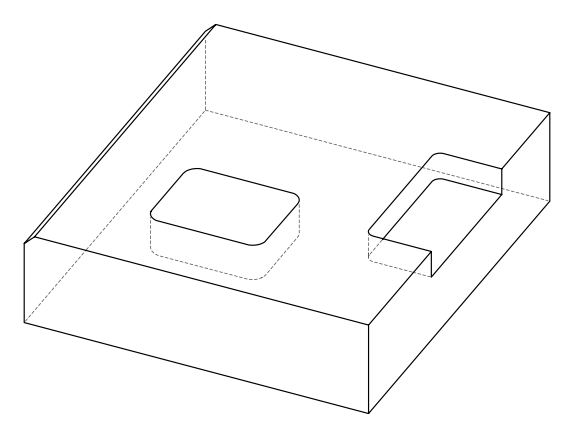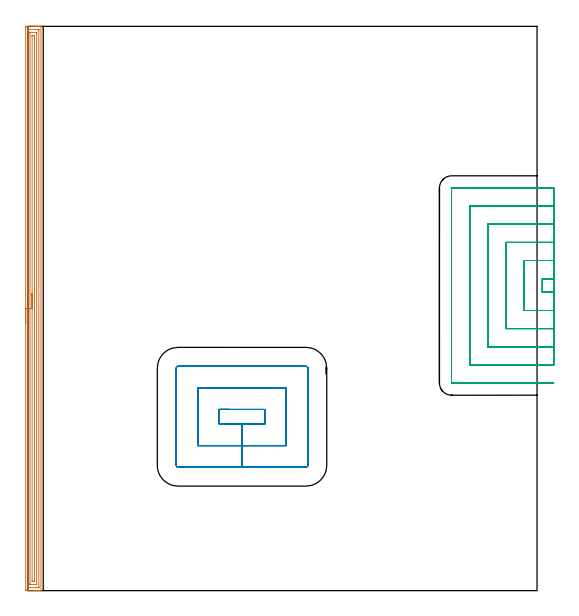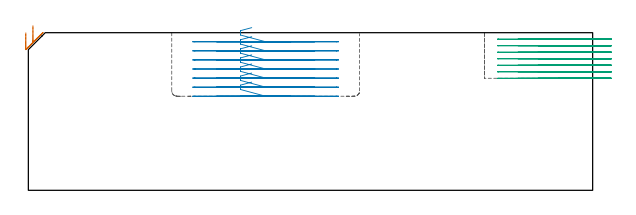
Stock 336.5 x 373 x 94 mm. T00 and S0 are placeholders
(PLAN: 3 operations, 2 tool changes, 43.9 min)
(1 AREA_MILL | FG_CHAMFER_SURFACE | UGT0205_001 | 12.16 min | 19023 mm3)
(2 MILL_RECTANGULAR_POCKET | POCKET_RECTANGULAR_STRAIGHT | NXT0201_007 | Follow Part, ap 6.25, ae 75% | 9.44 min | 382207 mm3)
(3 MILL_SLOT | SLOT_PARTIAL_RECTANGULAR | NXT0201_012 | Follow Part, ap 4, ae 75% | 22.31 min | 253642 mm3)
(TOOL UGT0205_001 | Chamfer Mill 20 x 3 x 45 deg. | D20 FL50 Z2)
(TOOL NXT0201_007 | ENDMILL 25mm [R216.25-25050GCK54P 1620] | D25 R3 FL54 Z5)
(TOOL NXT0201_012 | ENDMILL 16mm [2P460-1600-NA 1630] | D16 FL38 Z6)
(OP 1 AREA_MILL)
G17 G21 G94 G90
T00 M6
G54
G17 G0 G90 X-1.5 Y176.5 S1061 M3
G43 Z104. H0
Z93.9
G94 G1 Y176.538 Z93.028 F250.
Y176.652 Z92.164
Y176.841 Z91.312
Y177.103 Z90.48
Y177.437 Z89.674
Y177.84 Z88.9
Y178.309 Z88.164
Y178.84 Z87.472
Y179.429 Z86.829
Y180.072 Z86.24
Y180.764 Z85.708
Y181.5 Z85.24
Y182.274 Z84.837
Y183.08 Z84.503
Y183.912 Z84.241
Y184.764 Z84.052
Y185.628 Z83.938
Y186.5 Z83.9
Y372.078
X-1.499 Y372.378 Z83.901
X-1.494 Y372.965 Z83.904
X-1.492 Y372.993 Z83.906
X-0.908 Y373. Z84.49
X5.333 Z90.728
X6.767 Z92.163
X7.116 Z92.511
X7.815 Z93.215
X8.135 Z93.535
X8.543 Y372.998 Z93.934
X8.6 Y372.996 Z93.99
Y372.995 Z93.991
Y372.825 Z94.
Y0.175
X8.597 Y0.01 Z93.988
X8.545 Y0.007 Z93.936
X8.135 Y0. Z93.535
X7.816 Z93.215
X7.116 Z92.511
X5.875 Z91.272
X5.333 Z90.728
X4.712 Z90.108
X-0.908 Y0.001 Z84.49
X-1.152 Y0.003 Z84.246
X-1.492 Y0.007 Z83.906
X-1.494 Y0.035 Z83.904
X-1.499 Y0.622 Z83.901
X-1.5 Y1.216 Z83.9
Y186.5
X-0.086 Z85.314
X-0.085 Y370.73 Z85.315
X-0.082 Y370.87 Z85.318
X-0.079 Y370.962 Z85.321
X-0.074 Y370.992 Z85.326
X-0.066 Y370.993 Z85.334
X-0.016 Y370.996 Z85.384
X0.467 Y371. Z85.867
X6.225 Z91.625
X6.709 Y370.998 Z92.109
X7.116 Y370.992 Z92.516
X7.168 Y370.99 Z92.568
X7.179 Y370.799 Z92.579
X7.184 Y370.66 Z92.584
X7.185 Y370.591 Z92.585
Y2.27
X7.182 Y2.13 Z92.582
X7.179 Y2.039 Z92.579
X7.174 Y2.008 Z92.574
X7.166 Y2.007 Z92.566
X7.116 Y2.004 Z92.516
X6.633 Y2. Z92.033
X0.875 Z86.275
X0.391 Y2.001 Z85.791
X-0.016 Y2.008 Z85.384
X-0.068 Y2.01 Z85.332
X-0.079 Y2.2 Z85.321
X-0.084 Y2.34 Z85.316
X-0.085 Y2.409 Z85.315
X-0.086 Y186.5 Z85.314
X1.328 Z86.728
X1.329 Y368.803 Z86.729
X1.33 Y368.913 Z86.73
X1.332 Y368.967 Z86.732
X1.334 Y368.986 Z86.734
X1.375 Y368.99 Z86.775
X1.572 Y368.999 Z86.972
X5.333 Y369. Z90.733
X5.529 Y368.998 Z90.929
X5.66 Y368.995 Z91.06
X5.759 Y368.99 Z91.159
X5.765 Y368.948 Z91.165
X5.767 Y368.803 Z91.167
X5.771 Y368.364 Z91.171
Y4.197
X5.77 Y4.087 Z91.17
X5.767 Y4.033 Z91.167
X5.765 Y4.014 Z91.165
X5.725 Y4.01 Z91.125
X5.528 Y4.001 Z90.928
X1.767 Y4. Z87.167
X1.571 Y4.002 Z86.971
X1.44 Y4.005 Z86.84
X1.341 Y4.01 Z86.741
X1.335 Y4.052 Z86.735
X1.332 Y4.197 Z86.732
X1.329 Y4.636 Z86.729
X1.328 Y186.5 Z86.728
X2.743 Z88.143
Y366.122
X2.747 Y366.927 Z88.147
X2.749 Y366.978 Z88.149
X2.785 Y366.99 Z88.185
X2.893 Y366.994 Z88.293
X3.112 Y366.998 Z88.512
X3.55 Y367. Z88.95
X3.994 Y366.998 Z89.394
X4.209 Y366.995 Z89.609
X4.315 Y366.99 Z89.715
X4.351 Y366.98 Z89.751
X4.357 Y366.122 Z89.757
Y6.878
X4.353 Y6.073 Z89.753
X4.351 Y6.023 Z89.751
X4.315 Y6.01 Z89.715
X4.207 Y6.006 Z89.607
X3.988 Y6.002 Z89.388
X3.55 Y6. Z88.95
X3.106 Y6.002 Z88.506
X2.891 Y6.005 Z88.291
X2.785 Y6.01 Z88.185
X2.749 Y6.02 Z88.149
X2.743 Y6.878 Z88.143
Y186.5
Y187.372 Z88.181
Y188.237 Z88.295
Y189.088 Z88.483
Y189.92 Z88.746
Y190.726 Z89.08
Y191.5 Z89.482
Y192.236 Z89.951
Y192.928 Z90.482
Y193.571 Z91.072
Y194.16 Z91.715
Y194.692 Z92.407
Y195.16 Z93.143
Y195.563 Z93.916
Y195.897 Z94.722
Y196.159 Z95.554
Y196.348 Z96.406
Y196.462 Z97.271
Y196.5 Z98.143
G0 Z104.
M5
M2
(OP 2 MILL_RECTANGULAR_POCKET)
G17 G21 G94 G90
T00 M6
G54
G17 G0 G90 X133.202 Y119.8 S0 M3
G43 Z104. H1
Z97.
G94 G1 X126.5 Z95.204 F250.
Y110.1 Z92.605
X141.5 Z88.586
X156.5 F500.
Y119.8
X126.5
Y110.1
X141.5
Y95.85
X170.75
Y134.05
X112.25
Y95.85
X141.5
Y81.6
X183.7
G3 X185. Y82.9 R1.3
G1 Y147.
G3 X183.7 Y148.3 R1.3
G1 X99.3
G3 X98. Y147. R1.3
G1 Y82.9
G3 X99.3 Y81.6 R1.3
G1 X141.5
X142.5
G0 X133.202 Y119.8 Z91.586
G1 X126.5 Z89.79 F250.
Y110.1 Z87.191
X141.5 Z83.171
X156.5 F500.
Y119.8
X126.5
Y110.1
X141.5
Y95.85
X170.75
Y134.05
X112.25
Y95.85
X141.5
Y81.6
X183.7
G3 X185. Y82.9 R1.3
G1 Y147.
G3 X183.7 Y148.3 R1.3
G1 X99.3
G3 X98. Y147. R1.3
G1 Y82.9
G3 X99.3 Y81.6 R1.3
G1 X141.5
X142.5
G0 X133.202 Y119.8 Z86.171
G1 X126.5 Z84.375 F250.
Y110.1 Z81.776
X141.5 Z77.757
X156.5 F500.
Y119.8
X126.5
Y110.1
X141.5
Y95.85
X170.75
Y134.05
X112.25
Y95.85
X141.5
Y81.6
X183.7
G3 X185. Y82.9 R1.3
G1 Y147.
G3 X183.7 Y148.3 R1.3
G1 X99.3
G3 X98. Y147. R1.3
G1 Y82.9
G3 X99.3 Y81.6 R1.3
G1 X141.5
X142.5
G0 X133.202 Y119.8 Z80.757
G1 X126.5 Z78.961 F250.
Y110.1 Z76.362
X141.5 Z72.343
X156.5 F500.
Y119.8
X126.5
Y110.1
X141.5
Y95.85
X170.75
Y134.05
X112.25
Y95.85
X141.5
Y81.6
X183.7
G3 X185. Y82.9 R1.3
G1 Y147.
G3 X183.7 Y148.3 R1.3
G1 X99.3
G3 X98. Y147. R1.3
G1 Y82.9
G3 X99.3 Y81.6 R1.3
G1 X141.5
X142.5
G0 X133.202 Y119.8 Z75.343
G1 X126.5 Z73.547 F250.
Y110.1 Z70.948
X141.5 Z66.929
X156.5 F500.
Y119.8
X126.5
Y110.1
X141.5
Y95.85
X170.75
Y134.05
X112.25
Y95.85
X141.5
Y81.6
X183.7
G3 X185. Y82.9 R1.3
G1 Y147.
G3 X183.7 Y148.3 R1.3
G1 X99.3
G3 X98. Y147. R1.3
G1 Y82.9
G3 X99.3 Y81.6 R1.3
G1 X141.5
X142.5
G0 X133.202 Y119.8 Z69.929
G1 X126.5 Z68.133 F250.
Y110.1 Z65.534
X141.5 Z61.514
X156.5 F500.
Y119.8
X126.5
Y110.1
X141.5
Y95.85
X170.75
Y134.05
X112.25
Y95.85
X141.5
Y81.6
X183.7
G3 X185. Y82.9 R1.3
G1 Y147.
G3 X183.7 Y148.3 R1.3
G1 X99.3
G3 X98. Y147. R1.3
G1 Y82.9
G3 X99.3 Y81.6 R1.3
G1 X141.5
X142.5
G0 X133.202 Y119.8 Z64.514
G1 X126.5 Z62.718 F250.
Y110.1 Z60.119
X141.5 Z56.1
X156.5 F500.
Y119.8
X126.5
Y110.1
X141.5
Y95.85
X170.75
Y134.05
X112.25
Y95.85
X141.5
Y81.6
X183.7
G3 X185. Y82.9 R1.3
G1 Y147.
G3 X183.7 Y148.3 R1.3
G1 X99.3
G3 X98. Y147. R1.3
G1 Y82.9
G3 X99.3 Y81.6 R1.3
G1 X141.5
X142.5
G0 Z104.
M5
M2
(OP 3 MILL_SLOT)
G17 G21 G94 G90
T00 M6
G54
G17 G0 G90 X347.5 Y206.2 S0 M3
G43 Z104. H1
Z90.114
G94 G1 X344.5 F250.
X340. F500.
Y197.2
X344.5
X347.5 F250.
Y218.2
X344.5
X328. F500.
Y185.2
X344.5
X347.5 F250.
Y230.2
X344.5
X316. F500.
Y173.2
X344.5
X347.5 F250.
Y242.2
X344.5
X304. F500.
Y161.2
X344.5
X347.5 F250.
Y254.2
X344.5
X292. F500.
Y149.2
X344.5
X347.5 F250.
Y266.2
X344.5
X280.1 F500.
X280.045 Y266.195
X280.005 Y266.155
X280. Y266.1
Y137.3
X280.005 Y137.245
X280.045 Y137.205
X280.1 Y137.2
X344.5
X347.5 F250.
G0 Y206.2 Z86.229
G1 X344.5
X340. F500.
Y197.2
X344.5
X347.5 F250.
Y218.2
X344.5
X328. F500.
Y185.2
X344.5
X347.5 F250.
Y230.2
X344.5
X316. F500.
Y173.2
X344.5
X347.5 F250.
Y242.2
X344.5
X304. F500.
Y161.2
X344.5
X347.5 F250.
Y254.2
X344.5
X292. F500.
Y149.2
X344.5
X347.5 F250.
Y266.2
X344.5
X280.1 F500.
X280.045 Y266.195
X280.005 Y266.155
X280. Y266.1
Y137.3
X280.005 Y137.245
X280.045 Y137.205
X280.1 Y137.2
X344.5
X347.5 F250.
G0 Y206.2 Z82.343
G1 X344.5
X340. F500.
Y197.2
X344.5
X347.5 F250.
Y218.2
X344.5
X328. F500.
Y185.2
X344.5
X347.5 F250.
Y230.2
X344.5
X316. F500.
Y173.2
X344.5
X347.5 F250.
Y242.2
X344.5
X304. F500.
Y161.2
X344.5
X347.5 F250.
Y254.2
X344.5
X292. F500.
Y149.2
X344.5
X347.5 F250.
Y266.2
X344.5
X280.1 F500.
X280.045 Y266.195
X280.005 Y266.155
X280. Y266.1
Y137.3
X280.005 Y137.245
X280.045 Y137.205
X280.1 Y137.2
X344.5
X347.5 F250.
G0 Y206.2 Z78.457
G1 X344.5
X340. F500.
Y197.2
X344.5
X347.5 F250.
Y218.2
X344.5
X328. F500.
Y185.2
X344.5
X347.5 F250.
Y230.2
X344.5
X316. F500.
Y173.2
X344.5
X347.5 F250.
Y242.2
X344.5
X304. F500.
Y161.2
X344.5
X347.5 F250.
Y254.2
X344.5
X292. F500.
Y149.2
X344.5
X347.5 F250.
Y266.2
X344.5
X280.1 F500.
X280.045 Y266.195
X280.005 Y266.155
X280. Y266.1
Y137.3
X280.005 Y137.245
X280.045 Y137.205
X280.1 Y137.2
X344.5
X347.5 F250.
G0 Y206.2 Z74.571
G1 X344.5
X340. F500.
Y197.2
X344.5
X347.5 F250.
Y218.2
X344.5
X328. F500.
Y185.2
X344.5
X347.5 F250.
Y230.2
X344.5
X316. F500.
Y173.2
X344.5
X347.5 F250.
Y242.2
X344.5
X304. F500.
Y161.2
X344.5
X347.5 F250.
Y254.2
X344.5
X292. F500.
Y149.2
X344.5
X347.5 F250.
Y266.2
X344.5
X280.1 F500.
X280.045 Y266.195
X280.005 Y266.155
X280. Y266.1
Y137.3
X280.005 Y137.245
X280.045 Y137.205
X280.1 Y137.2
X344.5
X347.5 F250.
G0 Y206.2 Z70.686
G1 X344.5
X340. F500.
Y197.2
X344.5
X347.5 F250.
Y218.2
X344.5
X328. F500.
Y185.2
X344.5
X347.5 F250.
Y230.2
X344.5
X316. F500.
Y173.2
X344.5
X347.5 F250.
Y242.2
X344.5
X304. F500.
Y161.2
X344.5
X347.5 F250.
Y254.2
X344.5
X292. F500.
Y149.2
X344.5
X347.5 F250.
Y266.2
X344.5
X280.1 F500.
X280.045 Y266.195
X280.005 Y266.155
X280. Y266.1
Y137.3
X280.005 Y137.245
X280.045 Y137.205
X280.1 Y137.2
X344.5
X347.5 F250.
G0 Y206.2 Z66.8
G1 X344.5
X340. F500.
Y197.2
X344.5
X347.5 F250.
Y218.2
X344.5
X328. F500.
Y185.2
X344.5
X347.5 F250.
Y230.2
X344.5
X316. F500.
Y173.2
X344.5
X347.5 F250.
Y242.2
X344.5
X304. F500.
Y161.2
X344.5
X347.5 F250.
Y254.2
X344.5
X292. F500.
Y149.2
X344.5
X347.5 F250.
Y266.2
X344.5
X280.1 F500.
X280.045 Y266.195
X280.005 Y266.155
X280. Y266.1
Y137.3
X280.005 Y137.245
X280.045 Y137.205
X280.1 Y137.2
X344.5
X347.5 F250.
G0 Z104.
M5
M2
